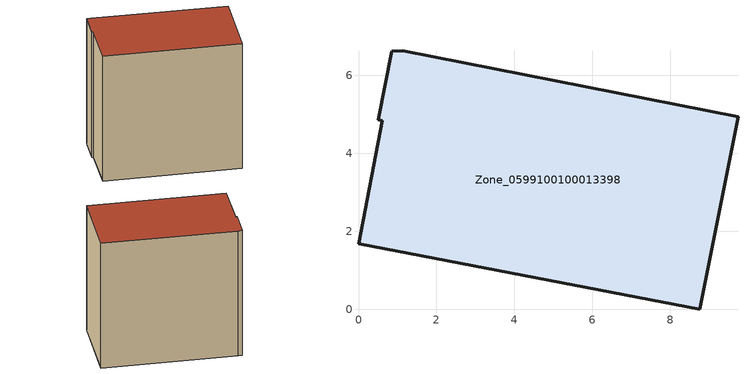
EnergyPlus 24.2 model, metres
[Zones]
Zone_0599100100013398
 floor ground (C_G): 0.85,6.62 1.14,6.63 9.74,4.94 8.75,0 0,1.69 0.61,4.84 0.51,4.86 z0
 wall outside (C_F): 8.75,0 9.74,4.94 1.14,6.63 0.85,6.62 0.51,4.86 0.61,4.84 0,1.69 8.75,0 z0:8.91
 roof outside (C_R): 0.85,6.62 0.51,4.86 0.61,4.84 0,1.69 8.75,0 9.74,4.94 1.14,6.63 z8.91
[BUILDING]
Pand.0599100100013398: North Axis=0; Terrain=City; Loads Convergence Tolerance Value=0.04; Temperature Convergence Tolerance Value=0.4; Solar Distribution=FullExterior; Maximum Number of Warmup Days=25; Minimum Number of Warmup Days=1
[Site:Location]
Rotterdam.The.Hague.AP_ZH_NLD Design_Conditions: Latitude=51.96; Longitude=4.45; Time Zone=1; Elevation=-4.5
[SITE:GROUNDTEMPERATURE:BUILDINGSURFACE]
18, 18, 18, 18, 18, 18, 18, 18, 18, 18, 18, 18
[MATERIAL] Thermal Absorptance=0.9; Solar Absorptance=0.7; Visible Absorptance=0.7
Name | Roughness | Thickness | Conductivity | Density | Specific Heat
G.TI.2015-2018 | MediumSmooth | 0.15 | 0.0428571 | 540 | 1210
F.TI.2015-2018 | Rough | 0.3 | 0.0666667 | 1920 | 840
R.TI.2015-2018 | MediumRough | 0.2 | 0.0333333 | 1500 | 1000
[CONSTRUCTION]
C_G: G.TI.2015-2018
C_F: F.TI.2015-2018
C_R: R.TI.2015-2018
[ZONE]
Zone_0599100100013398: Type=1; Multiplier=1; Ceiling Height=Autocalculate; Volume=Autocalculate; Floor Area=autocalculate; Part of Total Floor Area=Yes
[ZONEINFILTRATION:DESIGNFLOWRATE]
Infil_Zone_0599100100013398: Zone or ZoneList or Space or SpaceList=Zone_0599100100013398; Schedule=AlwaysOn; Design Flow Rate Calculation Method=Flow/Area; Flow Rate per Floor Area=0.0015; Constant Term Coefficient=1; Temperature Term Coefficient=0; Velocity Term Coefficient=0; Velocity Squared Term Coefficient=0
[HVACTEMPLATE:ZONE:IDEALLOADSAIRSYSTEM]
Zone_0599100100013398: Maximum Heating Supply Air Temperature=50; Minimum Cooling Supply Air Temperature=13; Maximum Heating Supply Air Humidity Ratio=0.0156; Minimum Cooling Supply Air Humidity Ratio=0.0077; Heating Limit=NoLimit; Cooling Limit=NoLimit; Dehumidification Control Type=ConstantSensibleHeatRatio; Cooling Sensible Heat Ratio=0.7; Dehumidification Setpoint=60; Humidification Control Type=None; Humidification Setpoint=30; Outdoor Air Method=None; Outdoor Air Flow Rate per Person=0.00944; Outdoor Air Flow Rate per Zone Floor Area=0; Outdoor Air Flow Rate per Zone=0; Demand Controlled Ventilation Type=None; Outdoor Air Economizer Type=NoEconomizer; Heat Recovery Type=None; Sensible Heat Recovery Effectiveness=0.7; Latent Heat Recovery Effectiveness=0.65
[ZONECONTROL:THERMOSTAT]
ThermostatControl_Zone_0599100100013398: Zone or ZoneList=Zone_0599100100013398; Control Type Schedule=DualSetpointControlType; Control 1=Thermostat_Zone_0599100100013398; Temperature Difference Between Cutout And Setpoint=0
[THERMOSTATSETPOINT:DUALSETPOINT]
Thermostat_Zone_0599100100013398: Heating Setpoint Temperature Schedule=HeatingSetpoint_Zone_0599100100013398; Cooling Setpoint Temperature Schedule=CoolingSetpoint_Zone_0599100100013398
[SCHEDULE:COMPACT]
HeatingSetpoint_Zone_0599100100013398: Through: 12/31, For: AllDays, Until: 24:00, 21
CoolingSetpoint_Zone_0599100100013398: Through: 12/31, For: AllDays, Until: 24:00, 24
DualSetpointControlType: Through: 12/31, For: AllDays, Until: 24:00, 4
AlwaysOn: Through: 12/31, For: AllDays, Until: 24:00, 1
